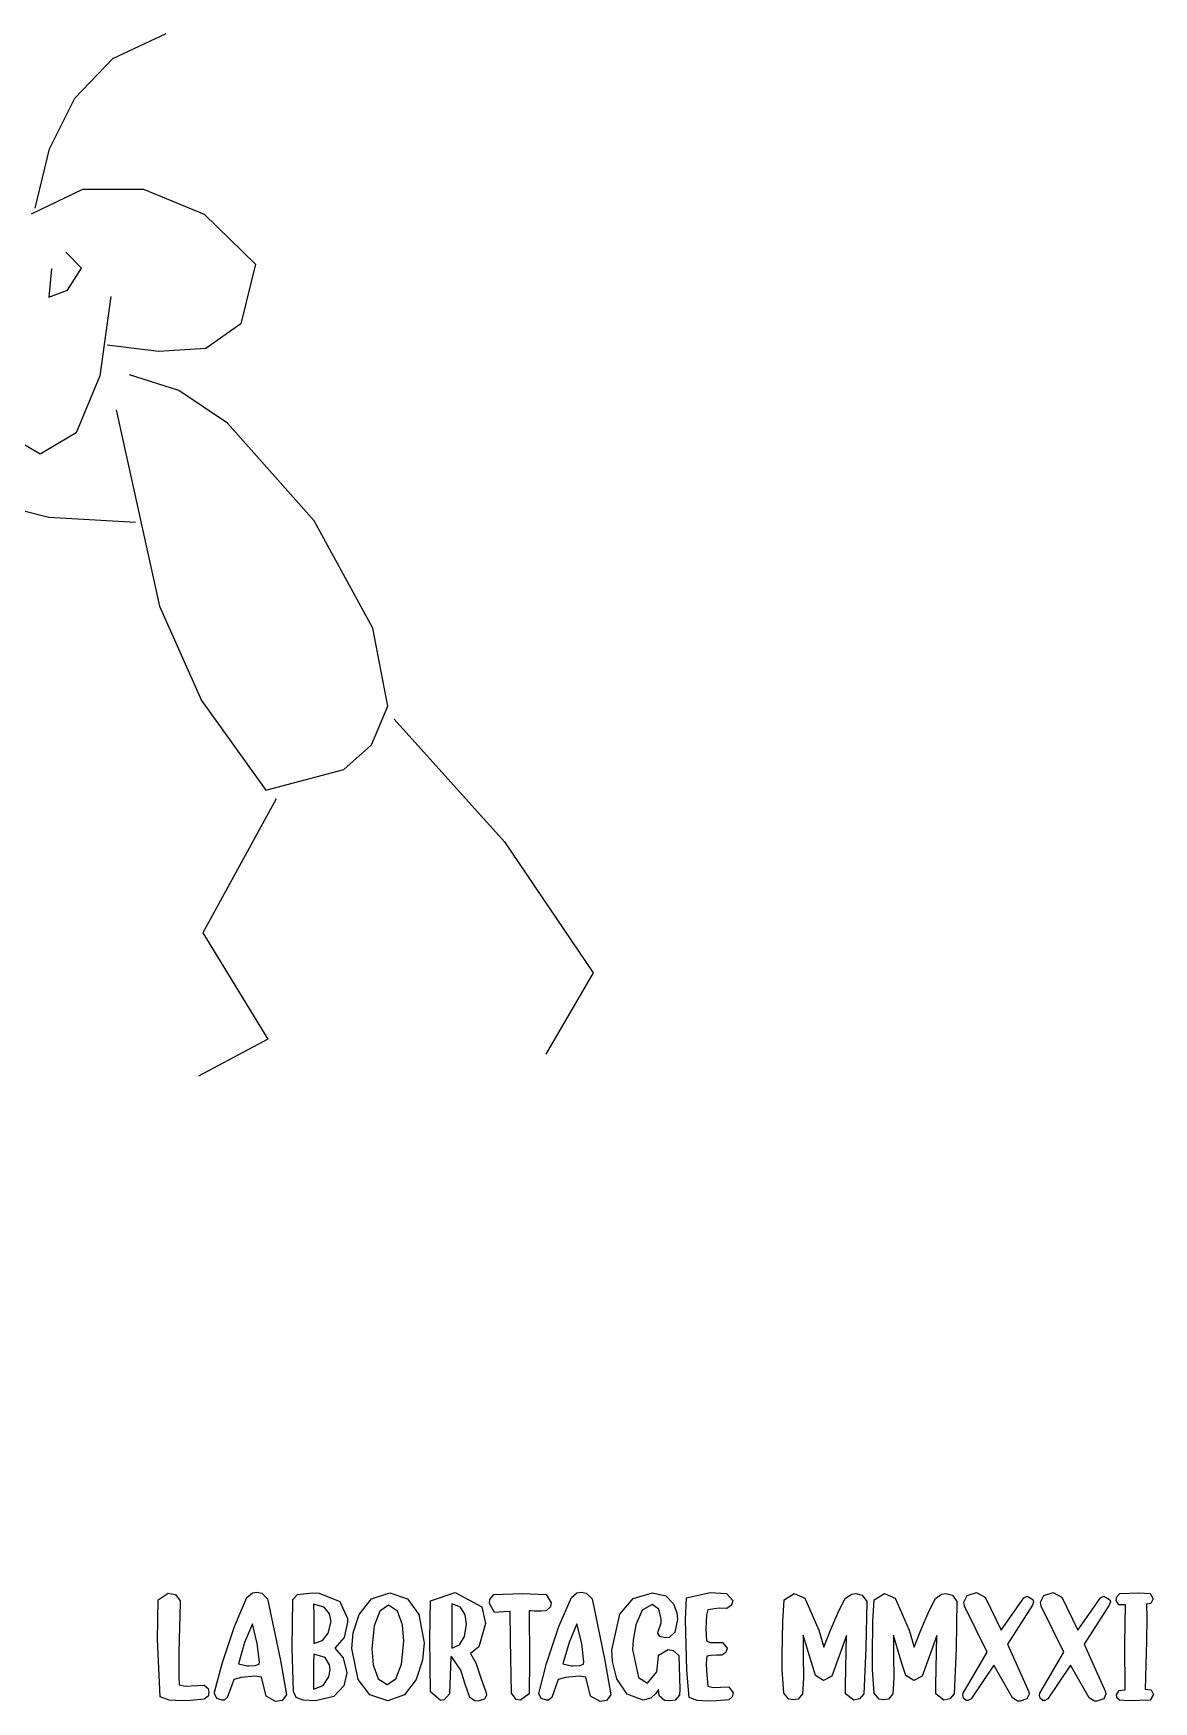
# Model space of a CAD drawing. Extents: x 6.8 to 49.9, y 2.1 to 42.3.
# Drawn here: x 27.62 to 41.18, y 9.49 to 29.67 of the extents above; entities that cross this region are included whole.
import ezdxf

# ---------------------------------------------------------------- set-up
doc = ezdxf.new("R2010")
doc.units = 0

msp = doc.modelspace()

# ---------------------------------------------------------------- linework, layer by layer
at = {"layer": 'Layer 1'}
for p, q in [((28.585765, 29.36876), (29.23171, 29.67342)), ((28.585765, 29.36876), (29.23171, 29.67342)), ((28.125341, 28.89106), (28.585765, 29.36876)), ((28.125342, 28.89106), (28.585765, 29.36876)), ((27.821574, 28.27536), (28.125341, 28.89106)), ((27.821575, 28.27536), (28.125342, 28.89106)), ((27.6456, 27.5567), (27.821574, 28.27536)), ((27.6456, 27.5567), (27.821575, 28.27536)), ((27.603174, 27.49073), (28.2249, 27.789508)), ((28.2249, 27.789508), (28.957496, 27.787522)), ((28.957496, 27.787522), (29.690448, 27.485073)), ((29.690448, 27.485073), (30.313244, 26.882458)), ((28.205977, 26.831125), (28.016477, 27.026912)), ((30.313244, 26.882458), (30.136534, 26.158643)), ((27.8422, 26.8269), (27.81296, 26.483061)), ((28.036179, 26.567155), (28.205977, 26.831125)), ((27.81296, 26.483061), (28.036179, 26.567155)), ((28.5614, 26.4909), (28.427751, 25.530898)), ((30.136534, 26.158643), (29.711291, 25.859136)), ((29.138525, 25.82562), (28.519244, 25.89978)), ((29.711291, 25.859136), (29.138525, 25.82562)), ((28.427751, 25.530898), (28.141119, 24.838891)), ((29.38715, 25.353345), (28.78769, 25.54103)), ((29.975705, 24.956935), (29.38715, 25.353345)), ((28.6254, 25.1179), (29.152075, 22.74313)), ((27.70523, 24.582314), (27.12381, 24.9286)), ((28.141119, 24.838891), (27.70523, 24.582314)), ((31.022841, 23.776302), (29.975705, 24.956935)), ((26.842922, 24.062571), (27.812826, 23.819555)), ((26.842922, 24.062571), (27.812826, 23.819555)), ((27.812826, 23.819555), (28.85871, 23.75771)), ((27.812826, 23.819555), (28.85871, 23.75771)), ((31.734593, 22.475869), (31.022841, 23.776302)), ((29.152075, 22.74313), (29.659987, 21.602925)), ((31.91645, 21.53237), (31.734593, 22.475869)), ((29.659987, 21.602925), (30.4386, 20.51494)), ((31.717023, 21.06569), (31.91645, 21.53237)), ((31.9934, 21.3742), (33.327355, 19.892608)), ((31.9934, 21.3742), (33.327355, 19.892608)), ((31.381693, 20.768712), (31.717023, 21.06569)), ((30.4386, 20.51494), (31.381693, 20.768712)), ((30.5638, 20.4106), (29.673641, 18.78944)), ((30.5638, 20.4106), (29.673641, 18.78944)), ((33.327355, 19.892608), (34.4018, 18.30629)), ((33.327355, 19.892608), (34.4018, 18.30629)), ((29.673641, 18.78944), (30.46224, 17.50509)), ((29.673641, 18.78944), (30.46224, 17.50509)), ((34.4018, 18.30629), (33.825895, 17.322775)), ((34.4018, 18.30629), (33.825895, 17.322775)), ((30.46224, 17.50509), (29.623916, 17.055056)), ((30.46224, 17.50509), (29.623916, 17.055056)), ((29.127208, 10.239658), (29.135082, 10.720062)), ((29.127208, 10.239658), (29.135082, 10.720062)), ((29.135082, 10.720062), (29.257589, 10.803194)), ((29.135082, 10.720062), (29.257589, 10.803194)), ((29.257589, 10.803194), (29.34422, 10.784821)), ((29.257589, 10.803194), (29.34422, 10.784821)), ((29.34422, 10.784821), (29.400224, 10.709567)), ((29.34422, 10.784821), (29.400224, 10.709567)), ((29.400224, 10.709567), (29.401071, 10.68507)), ((29.400224, 10.709567), (29.401071, 10.68507)), ((30.059956, 10.398942), (30.20959, 10.747212)), ((30.059956, 10.398942), (30.20959, 10.747212)), ((30.20959, 10.747212), (30.275221, 10.804091)), ((30.20959, 10.747212), (30.275221, 10.804091)), ((30.275221, 10.804091), (30.332972, 10.814589)), ((30.275221, 10.804091), (30.332972, 10.814589)), ((30.332972, 10.814589), (30.389851, 10.803216)), ((30.332972, 10.814589), (30.389851, 10.803216)), ((30.389851, 10.803216), (30.459856, 10.731461)), ((30.389851, 10.803216), (30.459856, 10.731461)), ((30.459856, 10.731461), (30.615614, 9.98679)), ((30.459856, 10.731461), (30.615614, 9.98679)), ((30.756511, 10.140779), (30.766134, 10.725314)), ((30.756511, 10.140779), (30.766134, 10.725314)), ((30.766134, 10.725314), (30.819514, 10.783943)), ((30.766134, 10.725314), (30.819514, 10.783943)), ((30.819514, 10.783943), (31.001525, 10.804065)), ((30.819514, 10.783943), (31.001525, 10.804065)), ((31.001525, 10.804065), (31.082031, 10.801525)), ((31.001525, 10.804065), (31.082031, 10.801525)), ((31.082031, 10.801525), (31.335797, 10.701768)), ((31.082031, 10.801525), (31.335797, 10.701768)), ((31.335797, 10.701768), (31.425928, 10.49438)), ((31.335797, 10.701768), (31.425928, 10.49438)), ((31.568601, 10.545054), (31.71736, 10.732314)), ((31.568601, 10.545054), (31.71736, 10.732314)), ((31.71736, 10.732314), (31.936999, 10.804069)), ((31.71736, 10.732314), (31.936999, 10.804069)), ((31.936999, 10.804069), (32.153136, 10.732314)), ((31.936999, 10.804069), (32.153136, 10.732314)), ((32.153136, 10.732314), (32.288769, 10.545054)), ((32.153136, 10.732314), (32.288769, 10.545054)), ((32.423498, 10.250121), (32.431372, 10.709525)), ((32.423498, 10.250121), (32.431372, 10.709525)), ((32.431372, 10.709525), (32.728016, 10.80753)), ((32.431372, 10.709525), (32.728016, 10.80753)), ((32.728016, 10.80753), (33.053536, 10.634271)), ((32.728016, 10.80753), (33.053536, 10.634271)), ((33.145384, 10.678085), (33.149759, 10.725337)), ((33.145384, 10.678085), (33.149759, 10.725337)), ((33.149759, 10.725337), (33.197011, 10.78659)), ((33.149759, 10.725337), (33.197011, 10.78659)), ((33.197011, 10.78659), (33.540907, 10.797964)), ((33.197011, 10.78659), (33.540907, 10.797964)), ((33.540907, 10.797964), (33.832301, 10.78659)), ((33.540907, 10.797964), (33.832301, 10.78659)), ((33.832301, 10.78659), (33.890055, 10.684208)), ((33.832301, 10.78659), (33.890055, 10.684208)), ((33.986356, 10.398942), (34.13599, 10.747212)), ((33.986356, 10.398942), (34.13599, 10.747212)), ((34.13599, 10.747212), (34.201618, 10.804091)), ((34.13599, 10.747212), (34.201618, 10.804091)), ((34.201618, 10.804091), (34.259372, 10.814589)), ((34.201618, 10.804091), (34.259372, 10.814589)), ((34.259372, 10.814589), (34.316251, 10.803216)), ((34.259372, 10.814589), (34.316251, 10.803216)), ((34.316251, 10.803216), (34.386256, 10.731461)), ((34.316251, 10.803216), (34.386256, 10.731461)), ((34.386256, 10.731461), (34.542014, 9.98679)), ((34.386256, 10.731461), (34.542014, 9.98679)), ((34.723189, 10.548548), (34.88245, 10.734933)), ((34.723189, 10.548548), (34.88245, 10.734933)), ((34.88245, 10.734933), (35.11959, 10.806688)), ((34.88245, 10.734933), (35.11959, 10.806688)), ((35.11959, 10.806688), (35.279726, 10.768188)), ((35.11959, 10.806688), (35.279726, 10.768188)), ((35.279726, 10.768188), (35.373356, 10.67193)), ((35.279726, 10.768188), (35.373356, 10.67193)), ((35.517743, 10.480293), (35.529116, 10.74631)), ((35.517743, 10.480293), (35.529116, 10.74631)), ((35.529116, 10.74631), (35.817011, 10.807564)), ((35.529116, 10.74631), (35.817011, 10.807564)), ((35.817011, 10.807564), (36.013898, 10.797065)), ((35.817011, 10.807564), (36.013898, 10.797065)), ((36.013898, 10.797065), (36.089153, 10.712184)), ((36.013898, 10.797065), (36.089153, 10.712184)), ((36.089153, 10.712184), (36.07428, 10.65443)), ((36.089153, 10.712184), (36.07428, 10.65443)), ((36.694541, 10.457545), (36.710289, 10.720934)), ((36.694541, 10.457545), (36.710289, 10.720934)), ((36.710289, 10.720934), (36.833674, 10.797067)), ((36.710289, 10.720934), (36.833674, 10.797067)), ((36.833674, 10.797067), (36.962305, 10.741937)), ((36.833674, 10.797067), (36.962305, 10.741937)), ((36.962305, 10.741937), (37.131192, 10.351663)), ((36.962305, 10.741937), (37.131192, 10.351663)), ((37.374457, 10.58705), (37.451461, 10.738437)), ((37.374457, 10.58705), (37.451461, 10.738437)), ((37.451461, 10.738437), (37.524966, 10.790939)), ((37.451461, 10.738437), (37.524966, 10.790939)), ((37.524966, 10.790939), (37.578342, 10.796189)), ((37.524966, 10.790939), (37.578342, 10.796189)), ((37.578342, 10.796189), (37.657099, 10.776941)), ((37.578342, 10.796189), (37.657099, 10.776941)), ((37.657099, 10.776941), (37.710476, 10.700812)), ((37.657099, 10.776941), (37.710476, 10.700812)), ((37.710476, 10.700812), (37.699977, 10.135527)), ((37.710476, 10.700812), (37.699977, 10.135527)), ((37.786639, 10.457545), (37.802387, 10.720934)), ((37.786639, 10.457545), (37.802387, 10.720934)), ((37.802387, 10.720934), (37.925769, 10.797067)), ((37.802387, 10.720934), (37.925769, 10.797067)), ((37.925769, 10.797067), (38.0544, 10.741937)), ((37.925769, 10.797067), (38.0544, 10.741937)), ((38.0544, 10.741937), (38.223287, 10.351663)), ((38.0544, 10.741937), (38.223287, 10.351663)), ((38.466551, 10.58705), (38.543555, 10.738437)), ((38.466551, 10.58705), (38.543555, 10.738437)), ((38.543555, 10.738437), (38.61706, 10.790939)), ((38.543555, 10.738437), (38.61706, 10.790939)), ((38.61706, 10.790939), (38.670439, 10.796189)), ((38.61706, 10.790939), (38.670439, 10.796189)), ((38.670439, 10.796189), (38.749193, 10.776941)), ((38.670439, 10.796189), (38.749193, 10.776941)), ((38.749193, 10.776941), (38.80257, 10.700812)), ((38.749193, 10.776941), (38.80257, 10.700812)), ((38.80257, 10.700812), (38.792071, 10.135527)), ((38.80257, 10.700812), (38.792071, 10.135527)), ((38.884886, 10.692815), (38.926015, 10.771569)), ((38.884886, 10.692815), (38.926015, 10.771569)), ((38.926015, 10.771569), (39.038895, 10.807445)), ((38.926015, 10.771569), (39.038895, 10.807445)), ((39.038895, 10.807445), (39.145651, 10.752318)), ((39.038895, 10.807445), (39.145651, 10.752318)), ((39.145651, 10.752318), (39.337288, 10.353293)), ((39.145651, 10.752318), (39.337288, 10.353293)), ((39.337288, 10.353293), (39.611179, 10.746191)), ((39.337288, 10.353293), (39.611179, 10.746191)), ((39.611179, 10.746191), (39.654057, 10.765439)), ((39.611179, 10.746191), (39.654057, 10.765439)), ((39.654057, 10.765439), (39.722312, 10.723439)), ((39.654057, 10.765439), (39.722312, 10.723439)), ((39.722312, 10.723439), (39.731061, 10.694562)), ((39.722312, 10.723439), (39.731061, 10.694562)), ((39.813391, 10.692815), (39.854519, 10.771569)), ((39.813391, 10.692815), (39.854519, 10.771569)), ((39.854519, 10.771569), (39.967399, 10.807445)), ((39.854519, 10.771569), (39.967399, 10.807445)), ((39.967399, 10.807445), (40.074158, 10.752318)), ((39.967399, 10.807445), (40.074158, 10.752318)), ((40.074158, 10.752318), (40.265792, 10.353293)), ((40.074158, 10.752318), (40.265792, 10.353293)), ((40.265792, 10.353293), (40.539686, 10.746191)), ((40.265792, 10.353293), (40.539686, 10.746191)), ((40.539686, 10.746191), (40.582564, 10.765439)), ((40.539686, 10.746191), (40.582564, 10.765439)), ((40.582564, 10.765439), (40.650817, 10.723439)), ((40.582564, 10.765439), (40.650817, 10.723439)), ((40.650817, 10.723439), (40.659566, 10.694562)), ((40.650817, 10.723439), (40.659566, 10.694562)), ((40.730369, 10.713112), (40.738243, 10.756865)), ((40.730369, 10.713112), (40.738243, 10.756865)), ((40.762746, 10.658857), (40.730369, 10.713112)), ((40.762746, 10.658857), (40.730369, 10.713112)), ((40.738243, 10.756865), (40.775872, 10.79624)), ((40.738243, 10.756865), (40.775872, 10.79624)), ((40.775872, 10.79624), (41.00426, 10.804114)), ((40.775872, 10.79624), (41.00426, 10.804114)), ((41.00426, 10.804114), (41.143393, 10.798865)), ((41.00426, 10.804114), (41.143393, 10.798865)), ((41.143393, 10.798865), (41.176644, 10.733234)), ((41.143393, 10.798865), (41.176644, 10.733234)), ((41.176644, 10.733234), (41.149523, 10.674605)), ((41.176644, 10.733234), (41.149523, 10.674605)), ((29.401071, 10.68507), (29.394072, 10.388426)), ((29.401071, 10.68507), (29.394072, 10.388426)), ((31.14329, 10.633434), (31.016406, 10.668435)), ((31.016406, 10.668435), (31.018099, 10.528427)), ((31.14329, 10.633434), (31.016406, 10.668435)), ((31.016406, 10.668435), (31.018099, 10.528427)), ((31.018099, 10.528427), (31.020639, 10.251909)), ((31.018099, 10.528427), (31.020639, 10.251909)), ((31.208918, 10.551178), (31.14329, 10.633434)), ((31.208918, 10.551178), (31.14329, 10.633434)), ((31.227291, 10.457548), (31.208918, 10.551178)), ((31.227291, 10.457548), (31.208918, 10.551178)), ((31.495971, 10.319291), (31.568601, 10.545054)), ((31.495971, 10.319291), (31.568601, 10.545054)), ((31.817999, 10.585304), (31.750618, 10.406793)), ((31.817999, 10.585304), (31.750618, 10.406793)), ((31.92213, 10.65531), (31.817999, 10.585304)), ((31.92213, 10.65531), (31.817999, 10.585304)), ((32.033261, 10.585304), (31.92213, 10.65531)), ((32.033261, 10.585304), (31.92213, 10.65531)), ((32.09189, 10.41642), (32.033261, 10.585304)), ((32.09189, 10.41642), (32.033261, 10.585304)), ((32.288769, 10.545054), (32.353525, 10.200283)), ((32.288769, 10.545054), (32.353525, 10.200283)), ((32.794509, 10.633427), (32.687753, 10.672803)), ((32.687753, 10.672803), (32.687756, 10.136394)), ((32.794509, 10.633427), (32.687753, 10.672803)), ((32.687753, 10.672803), (32.687756, 10.136394)), ((32.852263, 10.538044), (32.794509, 10.633427)), ((32.852263, 10.538044), (32.794509, 10.633427)), ((32.868886, 10.426913), (32.852263, 10.538044)), ((32.868886, 10.426913), (32.852263, 10.538044)), ((33.053536, 10.634271), (33.098164, 10.433882)), ((33.053536, 10.634271), (33.098164, 10.433882)), ((33.205763, 10.566952), (33.145384, 10.678085)), ((33.205763, 10.566952), (33.145384, 10.678085)), ((33.319518, 10.573951), (33.205763, 10.566952)), ((33.319518, 10.573951), (33.205763, 10.566952)), ((33.3974, 10.5792), (33.319518, 10.573951)), ((33.3974, 10.5792), (33.319518, 10.573951)), ((33.397468, 10.230903), (33.3974, 10.5792)), ((33.397468, 10.230903), (33.3974, 10.5792)), ((33.643292, 10.587048), (33.624919, 10.586201)), ((33.643292, 10.587048), (33.624919, 10.586201)), ((33.624919, 10.586201), (33.631043, 9.991167)), ((33.624919, 10.586201), (33.631043, 9.991167)), ((33.691419, 10.585355), (33.643292, 10.587048)), ((33.691419, 10.585355), (33.643292, 10.587048)), ((33.765798, 10.584508), (33.691419, 10.585355)), ((33.765798, 10.584508), (33.691419, 10.585355)), ((33.832304, 10.586201), (33.765798, 10.584508)), ((33.832304, 10.586201), (33.765798, 10.584508)), ((33.883056, 10.637831), (33.832304, 10.586201)), ((33.883056, 10.637831), (33.832304, 10.586201)), ((33.890055, 10.684208), (33.883056, 10.637831)), ((33.890055, 10.684208), (33.883056, 10.637831)), ((34.62431, 10.112772), (34.723189, 10.548548)), ((34.62431, 10.112772), (34.723189, 10.548548)), ((34.994439, 10.594917), (34.915682, 10.417281)), ((34.994439, 10.594917), (34.915682, 10.417281)), ((35.113444, 10.664922), (34.994439, 10.594917)), ((35.113444, 10.664922), (34.994439, 10.594917)), ((35.196575, 10.608918), (35.113444, 10.664922)), ((35.196575, 10.608918), (35.113444, 10.664922)), ((35.223697, 10.485536), (35.196575, 10.608918)), ((35.223697, 10.485536), (35.196575, 10.608918)), ((35.373356, 10.67193), (35.411857, 10.563424)), ((35.373356, 10.67193), (35.411857, 10.563424)), ((35.411857, 10.563424), (35.418856, 10.481168)), ((35.411857, 10.563424), (35.418856, 10.481168)), ((35.769688, 10.535474), (35.765314, 10.374464)), ((35.769688, 10.535474), (35.765314, 10.374464)), ((35.786311, 10.600227), (35.769688, 10.535474)), ((35.786311, 10.600227), (35.769688, 10.535474)), ((35.926319, 10.619474), (35.786311, 10.600227)), ((35.926319, 10.619474), (35.786311, 10.600227)), ((36.0147, 10.6151), (35.926319, 10.619474)), ((36.0147, 10.6151), (35.926319, 10.619474)), ((36.018276, 10.615051), (36.0147, 10.6151)), ((36.018276, 10.615051), (36.0147, 10.6151)), ((36.07428, 10.65443), (36.018276, 10.615051)), ((36.07428, 10.65443), (36.018276, 10.615051)), ((37.273825, 10.354287), (37.374457, 10.58705)), ((37.273825, 10.354287), (37.374457, 10.58705)), ((38.365919, 10.354287), (38.466551, 10.58705)), ((38.365919, 10.354287), (38.466551, 10.58705)), ((38.893635, 10.644685), (38.884886, 10.692815)), ((38.893635, 10.644685), (38.884886, 10.692815)), ((39.168404, 10.089027), (38.893635, 10.644685)), ((39.168404, 10.089027), (38.893635, 10.644685)), ((39.718813, 10.654308), (39.416042, 10.183528)), ((39.718813, 10.654308), (39.416042, 10.183528)), ((39.731061, 10.694562), (39.718813, 10.654308)), ((39.731061, 10.694562), (39.718813, 10.654308)), ((39.82214, 10.644685), (39.813391, 10.692815)), ((39.82214, 10.644685), (39.813391, 10.692815)), ((40.096906, 10.089027), (39.82214, 10.644685)), ((40.096906, 10.089027), (39.82214, 10.644685)), ((40.647317, 10.654308), (40.344549, 10.183528)), ((40.647317, 10.654308), (40.344549, 10.183528)), ((40.659566, 10.694562), (40.647317, 10.654308)), ((40.659566, 10.694562), (40.647317, 10.654308)), ((40.830123, 10.661397), (40.762746, 10.658857)), ((40.830123, 10.661397), (40.762746, 10.658857)), ((40.844996, 10.660551), (40.830123, 10.661397)), ((40.844996, 10.660551), (40.830123, 10.661397)), ((40.833623, 10.186274), (40.844996, 10.660551)), ((40.833623, 10.186274), (40.844996, 10.660551)), ((41.149523, 10.674605), (41.096143, 10.667606)), ((41.149523, 10.674605), (41.096143, 10.667606)), ((41.096143, 10.667606), (41.099643, 10.503096)), ((41.096143, 10.667606), (41.099643, 10.503096)), ((41.099643, 10.503096), (41.096143, 10.220453)), ((41.099643, 10.503096), (41.096143, 10.220453)), ((29.394072, 10.388426), (29.387073, 10.085658)), ((29.394072, 10.388426), (29.387073, 10.085658)), ((29.909447, 9.94829), (30.059956, 10.398942)), ((29.909447, 9.94829), (30.059956, 10.398942)), ((30.276988, 10.43041), (30.181605, 10.202897)), ((30.276988, 10.43041), (30.181605, 10.202897)), ((30.334742, 10.19327), (30.276988, 10.43041)), ((30.334742, 10.19327), (30.276988, 10.43041)), ((31.122284, 10.228282), (31.194039, 10.317538)), ((31.122284, 10.228282), (31.194039, 10.317538)), ((31.194039, 10.317538), (31.227291, 10.457548)), ((31.194039, 10.317538), (31.227291, 10.457548)), ((31.427621, 10.451502), (31.388243, 10.263367)), ((31.427621, 10.451502), (31.388243, 10.263367)), ((31.425928, 10.49438), (31.427621, 10.451502)), ((31.425928, 10.49438), (31.427621, 10.451502)), ((31.480223, 10.132028), (31.495971, 10.319291)), ((31.480223, 10.132028), (31.495971, 10.319291)), ((31.750618, 10.406793), (31.720866, 10.128528)), ((31.750618, 10.406793), (31.720866, 10.128528)), ((32.108512, 10.222158), (32.09189, 10.41642)), ((32.108512, 10.222158), (32.09189, 10.41642)), ((32.842639, 10.275529), (32.868886, 10.426913)), ((32.842639, 10.275529), (32.868886, 10.426913)), ((33.098164, 10.433882), (33.015907, 10.152989)), ((33.098164, 10.433882), (33.015907, 10.152989)), ((33.835847, 9.94829), (33.986356, 10.398942)), ((33.835847, 9.94829), (33.986356, 10.398942)), ((34.203388, 10.43041), (34.108008, 10.202897)), ((34.203388, 10.43041), (34.108008, 10.202897)), ((34.261142, 10.19327), (34.203388, 10.43041)), ((34.261142, 10.19327), (34.203388, 10.43041)), ((34.915682, 10.417281), (34.882431, 10.230896)), ((34.915682, 10.417281), (34.882431, 10.230896)), ((35.181722, 10.316655), (35.186096, 10.335902)), ((35.181722, 10.316655), (35.186096, 10.335902)), ((35.207968, 10.278154), (35.181722, 10.316655)), ((35.207968, 10.278154), (35.181722, 10.316655)), ((35.186096, 10.335902), (35.22285, 10.440908)), ((35.186096, 10.335902), (35.22285, 10.440908)), ((35.22285, 10.440908), (35.223697, 10.485536)), ((35.22285, 10.440908), (35.223697, 10.485536)), ((35.389104, 10.329784), (35.320849, 10.264156)), ((35.389104, 10.329784), (35.320849, 10.264156)), ((35.418856, 10.481168), (35.389104, 10.329784)), ((35.418856, 10.481168), (35.389104, 10.329784)), ((35.532616, 9.86863), (35.517743, 10.480293)), ((35.532616, 9.86863), (35.517743, 10.480293)), ((35.765314, 10.374464), (35.770563, 10.225705)), ((35.765314, 10.374464), (35.770563, 10.225705)), ((36.688417, 10.044519), (36.694541, 10.457545)), ((36.688417, 10.044519), (36.694541, 10.457545)), ((37.131192, 10.351663), (37.192446, 10.148649)), ((37.131192, 10.351663), (37.192446, 10.148649)), ((37.192446, 10.148649), (37.273825, 10.354287)), ((37.192446, 10.148649), (37.273825, 10.354287)), ((37.780514, 10.044519), (37.786639, 10.457545)), ((37.780514, 10.044519), (37.786639, 10.457545)), ((38.223287, 10.351663), (38.28454, 10.148649)), ((38.223287, 10.351663), (38.28454, 10.148649)), ((38.28454, 10.148649), (38.365919, 10.354287)), ((38.28454, 10.148649), (38.365919, 10.354287)), ((29.15871, 9.547492), (29.127208, 10.239658)), ((29.15871, 9.547492), (29.127208, 10.239658)), ((30.181605, 10.202897), (30.1081, 9.945632)), ((30.181605, 10.202897), (30.1081, 9.945632)), ((30.361863, 9.969256), (30.334742, 10.19327)), ((30.361863, 9.969256), (30.334742, 10.19327)), ((30.772258, 9.612245), (30.756511, 10.140779)), ((30.772258, 9.612245), (30.756511, 10.140779)), ((31.020639, 10.251909), (31.019793, 10.193281)), ((31.020639, 10.251909), (31.019793, 10.193281)), ((31.019793, 10.193281), (31.019902, 10.193281)), ((31.019793, 10.193281), (31.019902, 10.193281)), ((31.019902, 10.193281), (31.122284, 10.228282)), ((31.019902, 10.193281), (31.122284, 10.228282)), ((31.388243, 10.263367), (31.272735, 10.133858)), ((31.388243, 10.263367), (31.272735, 10.133858)), ((31.272735, 10.133858), (31.375992, 10.017475)), ((31.272735, 10.133858), (31.375992, 10.017475)), ((31.554603, 9.757505), (31.480223, 10.132028)), ((31.554603, 9.757505), (31.480223, 10.132028)), ((31.720866, 10.128528), (31.737489, 9.932516)), ((31.720866, 10.128528), (31.737489, 9.932516)), ((32.078761, 9.94389), (32.108512, 10.222158)), ((32.078761, 9.94389), (32.108512, 10.222158)), ((32.353525, 10.200283), (32.333403, 9.990267)), ((32.353525, 10.200283), (32.333403, 9.990267)), ((32.431372, 9.606082), (32.423498, 10.250121)), ((32.431372, 9.606082), (32.423498, 10.250121)), ((32.687756, 10.136394), (32.780511, 10.174897)), ((32.687756, 10.136394), (32.780511, 10.174897)), ((32.780511, 10.174897), (32.842639, 10.275529)), ((32.780511, 10.174897), (32.842639, 10.275529)), ((33.015907, 10.152989), (32.917025, 10.072485)), ((33.015907, 10.152989), (32.917025, 10.072485)), ((33.409716, 9.592988), (33.397468, 10.230903)), ((33.409716, 9.592988), (33.397468, 10.230903)), ((34.108008, 10.202897), (34.034503, 9.945632)), ((34.108008, 10.202897), (34.034503, 9.945632)), ((34.288263, 9.969256), (34.261142, 10.19327)), ((34.288263, 9.969256), (34.261142, 10.19327)), ((34.632184, 9.972762), (34.62431, 10.112772)), ((34.632184, 9.972762), (34.62431, 10.112772)), ((34.882431, 10.230896), (34.878056, 10.118013)), ((34.882431, 10.230896), (34.878056, 10.118013)), ((34.878056, 10.118013), (34.947184, 9.781994)), ((34.878056, 10.118013), (34.947184, 9.781994)), ((35.189599, 10.049758), (35.308606, 10.118013)), ((35.189599, 10.049758), (35.308606, 10.118013)), ((35.277096, 10.259781), (35.207968, 10.278154)), ((35.277096, 10.259781), (35.207968, 10.278154)), ((35.320849, 10.264156), (35.277096, 10.259781)), ((35.320849, 10.264156), (35.277096, 10.259781)), ((35.308606, 10.118013), (35.368109, 10.109264)), ((35.308606, 10.118013), (35.368109, 10.109264)), ((35.368109, 10.109264), (35.436362, 10.045386)), ((35.368109, 10.109264), (35.436362, 10.045386)), ((35.770563, 10.225705), (35.810814, 10.205583)), ((35.770563, 10.225705), (35.810814, 10.205583)), ((35.810814, 10.205583), (35.870318, 10.203889)), ((35.810814, 10.205583), (35.870318, 10.203889)), ((35.870318, 10.203889), (35.923697, 10.204736)), ((35.870318, 10.203889), (35.923697, 10.204736)), ((35.923697, 10.204736), (35.964825, 10.203043)), ((35.923697, 10.204736), (35.964825, 10.203043)), ((35.964825, 10.203043), (36.022576, 10.135662)), ((35.964825, 10.203043), (36.022576, 10.135662)), ((36.022576, 10.135662), (36.007703, 10.08491)), ((36.022576, 10.135662), (36.007703, 10.08491)), ((36.942262, 10.291285), (36.941415, 10.205529)), ((36.942262, 10.291285), (36.941415, 10.205529)), ((36.941415, 10.205529), (36.943109, 10.042769)), ((36.941415, 10.205529), (36.943109, 10.042769)), ((37.045519, 9.950014), (36.942262, 10.291285)), ((37.045519, 9.950014), (36.942262, 10.291285)), ((37.467295, 10.287782), (37.39029, 10.075145)), ((37.467295, 10.287782), (37.39029, 10.075145)), ((37.455046, 9.686621), (37.467295, 10.287782)), ((37.455046, 9.686621), (37.467295, 10.287782)), ((37.699977, 10.135527), (37.67723, 9.581618)), ((37.699977, 10.135527), (37.67723, 9.581618)), ((38.034362, 10.291285), (38.033515, 10.205529)), ((38.034362, 10.291285), (38.033515, 10.205529)), ((38.033515, 10.205529), (38.035209, 10.042769)), ((38.033515, 10.205529), (38.035209, 10.042769)), ((38.137619, 9.950014), (38.034362, 10.291285)), ((38.137619, 9.950014), (38.034362, 10.291285)), ((38.559395, 10.287782), (38.48239, 10.075145)), ((38.559395, 10.287782), (38.48239, 10.075145)), ((38.547146, 9.686621), (38.559395, 10.287782)), ((38.547146, 9.686621), (38.559395, 10.287782)), ((38.792071, 10.135527), (38.769324, 9.581618)), ((38.792071, 10.135527), (38.769324, 9.581618)), ((39.416042, 10.183528), (39.67156, 9.607744)), ((39.416042, 10.183528), (39.67156, 9.607744)), ((40.344549, 10.183528), (40.600064, 9.607744)), ((40.344549, 10.183528), (40.600064, 9.607744)), ((40.837997, 9.63324), (40.833623, 10.186274)), ((40.837997, 9.63324), (40.833623, 10.186274)), ((41.096143, 10.220453), (41.07952, 9.639417)), ((41.096143, 10.220453), (41.07952, 9.639417)), ((29.387073, 10.085658), (29.383573, 9.794264)), ((29.387073, 10.085658), (29.383573, 9.794264)), ((29.818442, 9.601767), (29.909447, 9.94829)), ((29.818442, 9.601767), (29.909447, 9.94829)), ((30.1081, 9.945632), (30.212231, 9.92201)), ((30.1081, 9.945632), (30.212231, 9.92201)), ((30.212231, 9.92201), (30.227105, 9.922012)), ((30.212231, 9.92201), (30.227105, 9.922012)), ((30.227105, 9.922012), (30.310236, 9.927261)), ((30.227105, 9.922012), (30.310236, 9.927261)), ((30.310236, 9.927261), (30.357489, 9.94126)), ((30.310236, 9.927261), (30.357489, 9.94126)), ((30.357489, 9.94126), (30.361863, 9.969256)), ((30.357489, 9.94126), (30.361863, 9.969256)), ((30.615614, 9.98679), (30.686494, 9.570264)), ((30.615614, 9.98679), (30.686494, 9.570264)), ((31.017278, 10.064647), (31.014738, 9.943015)), ((31.017278, 10.064647), (31.014738, 9.943015)), ((31.014738, 9.943015), (31.015584, 9.707628)), ((31.014738, 9.943015), (31.015584, 9.707628)), ((31.155536, 10.020897), (31.017278, 10.064647)), ((31.155536, 10.020897), (31.017278, 10.064647)), ((31.20979, 9.936016), (31.155536, 10.020897)), ((31.20979, 9.936016), (31.155536, 10.020897)), ((31.216789, 9.873887), (31.20979, 9.936016)), ((31.216789, 9.873887), (31.20979, 9.936016)), ((31.375992, 10.017475), (31.417995, 9.838089)), ((31.375992, 10.017475), (31.417995, 9.838089)), ((31.737489, 9.932516), (31.796993, 9.764504)), ((31.737489, 9.932516), (31.796993, 9.764504)), ((32.010508, 9.764504), (32.078761, 9.94389)), ((32.010508, 9.764504), (32.078761, 9.94389)), ((32.333403, 9.990267), (32.258148, 9.757504)), ((32.333403, 9.990267), (32.258148, 9.757504)), ((32.675508, 10.031357), (32.669384, 9.801219)), ((32.675508, 10.031357), (32.669384, 9.801219)), ((32.686882, 10.03305), (32.675508, 10.031357)), ((32.686882, 10.03305), (32.675508, 10.031357)), ((32.79889, 9.86854), (32.686882, 10.03305)), ((32.79889, 9.86854), (32.686882, 10.03305)), ((32.917025, 10.072485), (32.979157, 9.959602)), ((32.917025, 10.072485), (32.979157, 9.959602)), ((32.979157, 9.959602), (33.041285, 9.778466)), ((32.979157, 9.959602), (33.041285, 9.778466)), ((33.631043, 9.991167), (33.624044, 9.58514)), ((33.631043, 9.991167), (33.624044, 9.58514)), ((33.744842, 9.601767), (33.835847, 9.94829)), ((33.744842, 9.601767), (33.835847, 9.94829)), ((34.034503, 9.945632), (34.138634, 9.92201)), ((34.034503, 9.945632), (34.138634, 9.92201)), ((34.138634, 9.92201), (34.153505, 9.922012)), ((34.138634, 9.92201), (34.153505, 9.922012)), ((34.153505, 9.922012), (34.236636, 9.927261)), ((34.153505, 9.922012), (34.236636, 9.927261)), ((34.236636, 9.927261), (34.283889, 9.94126)), ((34.236636, 9.927261), (34.283889, 9.94126)), ((34.283889, 9.94126), (34.288263, 9.969256)), ((34.283889, 9.94126), (34.288263, 9.969256)), ((34.542014, 9.98679), (34.612894, 9.570264)), ((34.542014, 9.98679), (34.612894, 9.570264)), ((34.687313, 9.764499), (34.632184, 9.972762)), ((34.687313, 9.764499), (34.632184, 9.972762)), ((35.171198, 9.848497), (35.190445, 10.03576)), ((35.171198, 9.848497), (35.190445, 10.03576)), ((35.190445, 10.03576), (35.189599, 10.049758)), ((35.190445, 10.03576), (35.189599, 10.049758)), ((35.436362, 10.045386), (35.447735, 9.641111)), ((35.436362, 10.045386), (35.447735, 9.641111)), ((35.777617, 10.040258), (35.768868, 9.949252)), ((35.777617, 10.040258), (35.768868, 9.949252)), ((35.768868, 9.949252), (35.770562, 9.859997)), ((35.768868, 9.949252), (35.770562, 9.859997)), ((35.822245, 10.049007), (35.777617, 10.040258)), ((35.822245, 10.049007), (35.777617, 10.040258)), ((35.894, 10.0507), (35.822245, 10.049007)), ((35.894, 10.0507), (35.822245, 10.049007)), ((35.957826, 10.050784), (35.894, 10.0507)), ((35.957826, 10.050784), (35.894, 10.0507)), ((36.007703, 10.08491), (35.957826, 10.050784)), ((36.007703, 10.08491), (35.957826, 10.050784)), ((36.689264, 9.876509), (36.688417, 10.044519)), ((36.689264, 9.876509), (36.688417, 10.044519)), ((36.943109, 10.042769), (36.945649, 9.771503)), ((36.943109, 10.042769), (36.945649, 9.771503)), ((37.091022, 9.804754), (37.045519, 9.950014)), ((37.091022, 9.804754), (37.045519, 9.950014)), ((37.39029, 10.075145), (37.287908, 9.79688)), ((37.39029, 10.075145), (37.287908, 9.79688)), ((37.781361, 9.876509), (37.780514, 10.044519)), ((37.781361, 9.876509), (37.780514, 10.044519)), ((38.035209, 10.042769), (38.037749, 9.771503)), ((38.035209, 10.042769), (38.037749, 9.771503)), ((38.183122, 9.804754), (38.137619, 9.950014)), ((38.183122, 9.804754), (38.137619, 9.950014)), ((38.48239, 10.075145), (38.380008, 9.79688)), ((38.48239, 10.075145), (38.380008, 9.79688)), ((38.87876, 9.591997), (39.168404, 10.089027)), ((38.87876, 9.591997), (39.168404, 10.089027)), ((39.250653, 9.931606), (38.975012, 9.522954)), ((39.250653, 9.931606), (38.975012, 9.522954)), ((39.475542, 9.53608), (39.250653, 9.931606)), ((39.475542, 9.53608), (39.250653, 9.931606)), ((39.807264, 9.591997), (40.096906, 10.089027)), ((39.807264, 9.591997), (40.096906, 10.089027)), ((40.179156, 9.931606), (39.903513, 9.522954)), ((40.179156, 9.931606), (39.903513, 9.522954)), ((40.404045, 9.53608), (40.179156, 9.931606)), ((40.404045, 9.53608), (40.179156, 9.931606)), ((29.383573, 9.794264), (29.388823, 9.690133)), ((29.383573, 9.794264), (29.388823, 9.690133)), ((29.388823, 9.690133), (29.467577, 9.67526)), ((29.388823, 9.690133), (29.467577, 9.67526)), ((30.049468, 9.756633), (30.021472, 9.677879)), ((30.049468, 9.756633), (30.021472, 9.677879)), ((30.138724, 9.782879), (30.049468, 9.756633)), ((30.138724, 9.782879), (30.049468, 9.756633)), ((30.305862, 9.796003), (30.138724, 9.782879)), ((30.305862, 9.796003), (30.138724, 9.782879)), ((30.383741, 9.785504), (30.305862, 9.796003)), ((30.383741, 9.785504), (30.305862, 9.796003)), ((30.441495, 9.554488), (30.383741, 9.785504)), ((30.441495, 9.554488), (30.383741, 9.785504)), ((31.015584, 9.707628), (31.016403, 9.639372)), ((31.015584, 9.707628), (31.016403, 9.639372)), ((31.132786, 9.68225), (31.201916, 9.789006)), ((31.132786, 9.68225), (31.201916, 9.789006)), ((31.201916, 9.789006), (31.216789, 9.873887)), ((31.201916, 9.789006), (31.216789, 9.873887)), ((31.417995, 9.838089), (31.381244, 9.680581)), ((31.417995, 9.838089), (31.381244, 9.680581)), ((31.697238, 9.569367), (31.554603, 9.757505)), ((31.697238, 9.569367), (31.554603, 9.757505)), ((31.796993, 9.764504), (31.908126, 9.694502)), ((31.796993, 9.764504), (31.908126, 9.694502)), ((31.908126, 9.694502), (32.010508, 9.764504)), ((31.908126, 9.694502), (32.010508, 9.764504)), ((31.908126, 9.694502), (31.908126, 9.694502)), ((31.908126, 9.694502), (31.908126, 9.694502)), ((32.258148, 9.757504), (32.115516, 9.569366)), ((32.258148, 9.757504), (32.115516, 9.569366)), ((32.669384, 9.801219), (32.66151, 9.584204)), ((32.669384, 9.801219), (32.66151, 9.584204)), ((32.847017, 9.713657), (32.79889, 9.86854)), ((32.847017, 9.713657), (32.79889, 9.86854)), ((32.909145, 9.538645), (32.847017, 9.713657)), ((32.909145, 9.538645), (32.847017, 9.713657)), ((33.041285, 9.778466), (33.105163, 9.593831)), ((33.041285, 9.778466), (33.105163, 9.593831)), ((33.975868, 9.756633), (33.947872, 9.677879)), ((33.975868, 9.756633), (33.947872, 9.677879)), ((34.065124, 9.782879), (33.975868, 9.756633)), ((34.065124, 9.782879), (33.975868, 9.756633)), ((34.232259, 9.796003), (34.065124, 9.782879)), ((34.232259, 9.796003), (34.065124, 9.782879)), ((34.310141, 9.785504), (34.232259, 9.796003)), ((34.310141, 9.785504), (34.232259, 9.796003)), ((34.367892, 9.554488), (34.310141, 9.785504)), ((34.367892, 9.554488), (34.310141, 9.785504)), ((34.813319, 9.578114), (34.687313, 9.764499)), ((34.813319, 9.578114), (34.687313, 9.764499)), ((34.947184, 9.781994), (35.056568, 9.711989)), ((34.947184, 9.781994), (35.056568, 9.711989)), ((35.056568, 9.711989), (35.171198, 9.848497)), ((35.056568, 9.711989), (35.171198, 9.848497)), ((35.560612, 9.53961), (35.532616, 9.86863)), ((35.560612, 9.53961), (35.532616, 9.86863)), ((35.770562, 9.859997), (35.78631, 9.677111)), ((35.770562, 9.859997), (35.78631, 9.677111)), ((36.707637, 9.592117), (36.689264, 9.876509)), ((36.707637, 9.592117), (36.689264, 9.876509)), ((36.945649, 9.771503), (36.934275, 9.581616)), ((36.945649, 9.771503), (36.934275, 9.581616)), ((37.187276, 9.742626), (37.091022, 9.804754)), ((37.187276, 9.742626), (37.091022, 9.804754)), ((37.287908, 9.79688), (37.187276, 9.742626)), ((37.287908, 9.79688), (37.187276, 9.742626)), ((37.799734, 9.592117), (37.781361, 9.876509)), ((37.799734, 9.592117), (37.781361, 9.876509)), ((38.037749, 9.771503), (38.026375, 9.581616)), ((38.037749, 9.771503), (38.026375, 9.581616)), ((38.279376, 9.742626), (38.183122, 9.804754)), ((38.279376, 9.742626), (38.183122, 9.804754)), ((38.380008, 9.79688), (38.279376, 9.742626)), ((38.380008, 9.79688), (38.279376, 9.742626)), ((29.269841, 9.506364), (29.15871, 9.547492)), ((29.269841, 9.506364), (29.15871, 9.547492)), ((29.4221, 9.50024), (29.269841, 9.506364)), ((29.4221, 9.50024), (29.269841, 9.506364)), ((29.526205, 9.502875), (29.422074, 9.500335)), ((29.526205, 9.502875), (29.422074, 9.500335)), ((29.422074, 9.500335), (29.4221, 9.50024)), ((29.422074, 9.500335), (29.4221, 9.50024)), ((29.467577, 9.67526), (29.607587, 9.683134)), ((29.467577, 9.67526), (29.607587, 9.683134)), ((29.693343, 9.516874), (29.526205, 9.502875)), ((29.693343, 9.516874), (29.526205, 9.502875)), ((29.607587, 9.683134), (29.69159, 9.688383)), ((29.607587, 9.683134), (29.69159, 9.688383)), ((29.69159, 9.688383), (29.738845, 9.648132)), ((29.69159, 9.688383), (29.738845, 9.648132)), ((29.73972, 9.555374), (29.693343, 9.516874)), ((29.73972, 9.555374), (29.693343, 9.516874)), ((29.738845, 9.648132), (29.747594, 9.600877)), ((29.738845, 9.648132), (29.747594, 9.600877)), ((29.747594, 9.600877), (29.73972, 9.555374)), ((29.747594, 9.600877), (29.73972, 9.555374)), ((29.817595, 9.586894), (29.818442, 9.601767)), ((29.817595, 9.586894), (29.818442, 9.601767)), ((29.843841, 9.527393), (29.817595, 9.586894)), ((29.843841, 9.527393), (29.817595, 9.586894)), ((29.910344, 9.50552), (29.843841, 9.527393)), ((29.910344, 9.50552), (29.843841, 9.527393)), ((29.933966, 9.506367), (29.910344, 9.50552)), ((29.933966, 9.506367), (29.910344, 9.50552)), ((29.971592, 9.537869), (29.933966, 9.506367)), ((29.971592, 9.537869), (29.933966, 9.506367)), ((30.021472, 9.677879), (29.971592, 9.537869)), ((30.021472, 9.677879), (29.971592, 9.537869)), ((30.557, 9.48886), (30.441495, 9.554488)), ((30.557, 9.48886), (30.441495, 9.554488)), ((30.633992, 9.502886), (30.556985, 9.488888)), ((30.633992, 9.502886), (30.556985, 9.488888)), ((30.556985, 9.488888), (30.557, 9.48886)), ((30.556985, 9.488888), (30.557, 9.48886)), ((30.686494, 9.570264), (30.633992, 9.502886)), ((30.686494, 9.570264), (30.633992, 9.502886)), ((30.806385, 9.536991), (30.772258, 9.612245)), ((30.806385, 9.536991), (30.772258, 9.612245)), ((30.890391, 9.505489), (30.806385, 9.536991)), ((30.890391, 9.505489), (30.806385, 9.536991)), ((31.0374, 9.49849), (30.890391, 9.505489)), ((31.0374, 9.49849), (30.890391, 9.505489)), ((31.016403, 9.639372), (31.132786, 9.68225)), ((31.016403, 9.639372), (31.132786, 9.68225)), ((31.260484, 9.551072), (31.037348, 9.498571)), ((31.260484, 9.551072), (31.037348, 9.498571)), ((31.037348, 9.498571), (31.0374, 9.49849)), ((31.037348, 9.498571), (31.0374, 9.49849)), ((31.381244, 9.680581), (31.260484, 9.551072)), ((31.381244, 9.680581), (31.260484, 9.551072)), ((31.916, 9.49849), (31.697238, 9.569367)), ((31.916, 9.49849), (31.697238, 9.569367)), ((31.916002, 9.498489), (31.916, 9.49849)), ((31.916002, 9.498489), (31.916, 9.49849)), ((32.115516, 9.569366), (31.916002, 9.498489)), ((32.115516, 9.569366), (31.916002, 9.498489)), ((32.553004, 9.5037), (32.431372, 9.606082)), ((32.553004, 9.5037), (32.431372, 9.606082)), ((32.596757, 9.510699), (32.553004, 9.5037)), ((32.596757, 9.510699), (32.553004, 9.5037)), ((32.66151, 9.584204), (32.596757, 9.510699)), ((32.66151, 9.584204), (32.596757, 9.510699)), ((32.968649, 9.49752), (32.909145, 9.538645)), ((32.968649, 9.49752), (32.909145, 9.538645)), ((33.0054, 9.49498), (32.968649, 9.49752)), ((33.0054, 9.49498), (32.968649, 9.49752)), ((33.005409, 9.49496), (33.0054, 9.49498)), ((33.005409, 9.49496), (33.0054, 9.49498)), ((33.084166, 9.516832), (33.005409, 9.49496)), ((33.084166, 9.516832), (33.005409, 9.49496)), ((33.110412, 9.567584), (33.084166, 9.516832)), ((33.110412, 9.567584), (33.084166, 9.516832)), ((33.105163, 9.593831), (33.110412, 9.567584)), ((33.105163, 9.593831), (33.110412, 9.567584)), ((33.46747, 9.514234), (33.409716, 9.592988)), ((33.46747, 9.514234), (33.409716, 9.592988)), ((33.5191, 9.50461), (33.46747, 9.514234)), ((33.5191, 9.50461), (33.46747, 9.514234)), ((33.624044, 9.58514), (33.519038, 9.504636)), ((33.624044, 9.58514), (33.519038, 9.504636)), ((33.519038, 9.504636), (33.5191, 9.50461)), ((33.519038, 9.504636), (33.5191, 9.50461)), ((33.743995, 9.586894), (33.744842, 9.601767)), ((33.743995, 9.586894), (33.744842, 9.601767)), ((33.770241, 9.527393), (33.743995, 9.586894)), ((33.770241, 9.527393), (33.743995, 9.586894)), ((33.836747, 9.50552), (33.770241, 9.527393)), ((33.836747, 9.50552), (33.770241, 9.527393)), ((33.860369, 9.506367), (33.836747, 9.50552)), ((33.860369, 9.506367), (33.836747, 9.50552)), ((33.897995, 9.537869), (33.860369, 9.506367)), ((33.897995, 9.537869), (33.860369, 9.506367)), ((33.947872, 9.677879), (33.897995, 9.537869)), ((33.947872, 9.677879), (33.897995, 9.537869)), ((34.4834, 9.48886), (34.367892, 9.554488)), ((34.4834, 9.48886), (34.367892, 9.554488)), ((34.560389, 9.502886), (34.483385, 9.488888)), ((34.560389, 9.502886), (34.483385, 9.488888)), ((34.483385, 9.488888), (34.4834, 9.48886)), ((34.483385, 9.488888), (34.4834, 9.48886)), ((34.612894, 9.570264), (34.560389, 9.502886)), ((34.612894, 9.570264), (34.560389, 9.502886)), ((35.005831, 9.507234), (34.813319, 9.578114)), ((35.005831, 9.507234), (34.813319, 9.578114)), ((35.096836, 9.531731), (35.005831, 9.507234)), ((35.096836, 9.531731), (35.005831, 9.507234)), ((35.15809, 9.587735), (35.096836, 9.531731)), ((35.15809, 9.587735), (35.096836, 9.531731)), ((35.191344, 9.637612), (35.15809, 9.587735)), ((35.191344, 9.637612), (35.15809, 9.587735)), ((35.197468, 9.557984), (35.191344, 9.637612)), ((35.197468, 9.557984), (35.191344, 9.637612)), ((35.263099, 9.503729), (35.197468, 9.557984)), ((35.263099, 9.503729), (35.197468, 9.557984)), ((35.3226, 9.49673), (35.263099, 9.503729)), ((35.3226, 9.49673), (35.263099, 9.503729)), ((35.322686, 9.496729), (35.3226, 9.49673)), ((35.322686, 9.496729), (35.3226, 9.49673)), ((35.393566, 9.507228), (35.322686, 9.496729)), ((35.393566, 9.507228), (35.322686, 9.496729)), ((35.445195, 9.565857), (35.393566, 9.507228)), ((35.445195, 9.565857), (35.393566, 9.507228)), ((35.447735, 9.641111), (35.445195, 9.565857)), ((35.447735, 9.641111), (35.445195, 9.565857)), ((35.656867, 9.501109), (35.560612, 9.53961)), ((35.656867, 9.501109), (35.560612, 9.53961)), ((35.7925, 9.49586), (35.656867, 9.501109)), ((35.7925, 9.49586), (35.656867, 9.501109)), ((35.78631, 9.677111), (35.851063, 9.658738)), ((35.78631, 9.677111), (35.851063, 9.658738)), ((35.893069, 9.498603), (35.792437, 9.496063)), ((35.893069, 9.498603), (35.792437, 9.496063)), ((35.792437, 9.496063), (35.7925, 9.49586)), ((35.792437, 9.496063), (35.7925, 9.49586)), ((35.851063, 9.658738), (35.942068, 9.663113)), ((35.851063, 9.658738), (35.942068, 9.663113)), ((36.040953, 9.509976), (35.893069, 9.498603)), ((36.040953, 9.509976), (35.893069, 9.498603)), ((35.942068, 9.663113), (36.04095, 9.667487)), ((35.942068, 9.663113), (36.04095, 9.667487)), ((36.04095, 9.667487), (36.093452, 9.595732)), ((36.04095, 9.667487), (36.093452, 9.595732)), ((36.082953, 9.54498), (36.040953, 9.509976)), ((36.082953, 9.54498), (36.040953, 9.509976)), ((36.093452, 9.595732), (36.082953, 9.54498)), ((36.093452, 9.595732), (36.082953, 9.54498)), ((36.768015, 9.518613), (36.707637, 9.592117)), ((36.768015, 9.518613), (36.707637, 9.592117)), ((36.82227, 9.508989), (36.768015, 9.518613)), ((36.82227, 9.508989), (36.768015, 9.518613)), ((36.882648, 9.520363), (36.82227, 9.508989)), ((36.882648, 9.520363), (36.82227, 9.508989)), ((36.934275, 9.581616), (36.882648, 9.520363)), ((36.934275, 9.581616), (36.882648, 9.520363)), ((37.455893, 9.585114), (37.455046, 9.686621)), ((37.455893, 9.585114), (37.455046, 9.686621)), ((37.5539, 9.50636), (37.455893, 9.585114)), ((37.5539, 9.50636), (37.455893, 9.585114)), ((37.624728, 9.522114), (37.553848, 9.506366)), ((37.624728, 9.522114), (37.553848, 9.506366)), ((37.553848, 9.506366), (37.5539, 9.50636)), ((37.553848, 9.506366), (37.5539, 9.50636)), ((37.67723, 9.581618), (37.624728, 9.522114)), ((37.67723, 9.581618), (37.624728, 9.522114)), ((37.860112, 9.518613), (37.799734, 9.592117)), ((37.860112, 9.518613), (37.799734, 9.592117)), ((37.914367, 9.508989), (37.860112, 9.518613)), ((37.914367, 9.508989), (37.860112, 9.518613)), ((37.974745, 9.520363), (37.914367, 9.508989)), ((37.974745, 9.520363), (37.914367, 9.508989)), ((38.026375, 9.581616), (37.974745, 9.520363)), ((38.026375, 9.581616), (37.974745, 9.520363)), ((38.547993, 9.585114), (38.547146, 9.686621)), ((38.547993, 9.585114), (38.547146, 9.686621)), ((38.646, 9.50636), (38.547993, 9.585114)), ((38.646, 9.50636), (38.547993, 9.585114)), ((38.716822, 9.522114), (38.645942, 9.506366)), ((38.716822, 9.522114), (38.645942, 9.506366)), ((38.645942, 9.506366), (38.646, 9.50636)), ((38.645942, 9.506366), (38.646, 9.50636)), ((38.769324, 9.581618), (38.716822, 9.522114)), ((38.769324, 9.581618), (38.716822, 9.522114)), ((38.872636, 9.562245), (38.87876, 9.591997)), ((38.872636, 9.562245), (38.87876, 9.591997)), ((38.881385, 9.531618), (38.872636, 9.562245)), ((38.881385, 9.531618), (38.872636, 9.562245)), ((38.915511, 9.504497), (38.881385, 9.531618)), ((38.915511, 9.504497), (38.881385, 9.531618)), ((38.936509, 9.501957), (38.915511, 9.504497)), ((38.936509, 9.501957), (38.915511, 9.504497)), ((38.975012, 9.522954), (38.936509, 9.501957)), ((38.975012, 9.522954), (38.936509, 9.501957)), ((39.537673, 9.495827), (39.475542, 9.53608)), ((39.537673, 9.495827), (39.475542, 9.53608)), ((39.5683, 9.49498), (39.537673, 9.495827)), ((39.5683, 9.49498), (39.537673, 9.495827)), ((39.568309, 9.494867), (39.5683, 9.49498)), ((39.568309, 9.494867), (39.5683, 9.49498)), ((39.650562, 9.522863), (39.568309, 9.494867)), ((39.650562, 9.522863), (39.568309, 9.494867)), ((39.675934, 9.577993), (39.650562, 9.522863)), ((39.675934, 9.577993), (39.650562, 9.522863)), ((39.67156, 9.607744), (39.675934, 9.577993)), ((39.67156, 9.607744), (39.675934, 9.577993)), ((39.80114, 9.562245), (39.807264, 9.591997)), ((39.80114, 9.562245), (39.807264, 9.591997)), ((39.809889, 9.531618), (39.80114, 9.562245)), ((39.809889, 9.531618), (39.80114, 9.562245)), ((39.844015, 9.504497), (39.809889, 9.531618)), ((39.844015, 9.504497), (39.809889, 9.531618)), ((39.865012, 9.501957), (39.844015, 9.504497)), ((39.865012, 9.501957), (39.844015, 9.504497)), ((39.903513, 9.522954), (39.865012, 9.501957)), ((39.903513, 9.522954), (39.865012, 9.501957)), ((40.466173, 9.495827), (40.404045, 9.53608)), ((40.466173, 9.495827), (40.404045, 9.53608)), ((40.4968, 9.49498), (40.466173, 9.495827)), ((40.4968, 9.49498), (40.466173, 9.495827)), ((40.496813, 9.494867), (40.4968, 9.49498)), ((40.496813, 9.494867), (40.4968, 9.49498)), ((40.579067, 9.522863), (40.496813, 9.494867)), ((40.579067, 9.522863), (40.496813, 9.494867)), ((40.604439, 9.577993), (40.579067, 9.522863)), ((40.604439, 9.577993), (40.579067, 9.522863)), ((40.600064, 9.607744), (40.604439, 9.577993)), ((40.600064, 9.607744), (40.604439, 9.577993)), ((40.734741, 9.570236), (40.765368, 9.623616)), ((40.734741, 9.570236), (40.765368, 9.623616)), ((40.74174, 9.531736), (40.734741, 9.570236)), ((40.74174, 9.531736), (40.734741, 9.570236)), ((40.770617, 9.505489), (40.74174, 9.531736)), ((40.770617, 9.505489), (40.74174, 9.531736)), ((40.765368, 9.623616), (40.837997, 9.63324)), ((40.765368, 9.623616), (40.837997, 9.63324)), ((40.8835, 9.49849), (40.770617, 9.505489)), ((40.8835, 9.49849), (40.770617, 9.505489)), ((40.883509, 9.498538), (40.8835, 9.49849)), ((40.883509, 9.498538), (40.8835, 9.49849)), ((41.142524, 9.508162), (40.883509, 9.498538)), ((41.142524, 9.508162), (40.883509, 9.498538)), ((41.07952, 9.639417), (41.1539, 9.631543)), ((41.07952, 9.639417), (41.1539, 9.631543)), ((41.183652, 9.574667), (41.142524, 9.508162)), ((41.183652, 9.574667), (41.142524, 9.508162)), ((41.1539, 9.631543), (41.183652, 9.574667)), ((41.1539, 9.631543), (41.183652, 9.574667))]:
    msp.add_line(p, q, dxfattribs=at)

doc.saveas('drawing.dxf')
